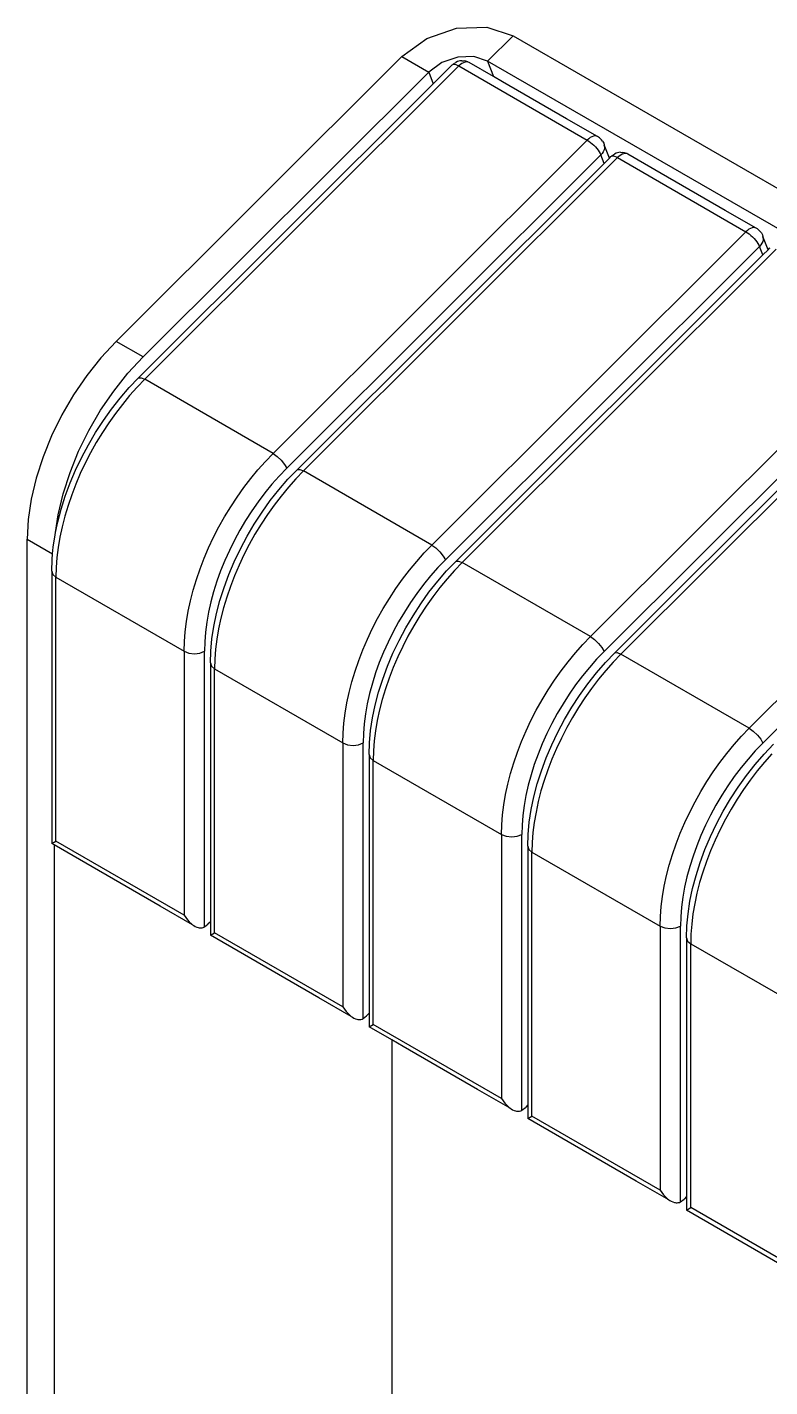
# Model space of a CAD drawing. Header units: millimetres. Extents: x 110 to 2490, y 92 to 3343.
# Drawn here: x 1705.9 to 1861.4, y 2009.4 to 2294.1 of the extents above; entities that cross this region are included whole.
import ezdxf

# ---------------------------------------------------------------- set-up
doc = ezdxf.new("R2010")
doc.units = ezdxf.units.MM

msp = doc.modelspace()

# ---------------------------------------------------------------- linework, layer by layer
for p, q in [((1789.58, 2291.79), (1795.85, 2293.94)), ((1795.85, 2293.94), (1802.2, 2294.13)), ((1802.2, 2294.13), (1807.66, 2292.33)), ((1807.66, 2292.33), (1802.34, 2287.03)), ((1807.66, 2292.33), (1901.7, 2238.04)), ((1784.34, 2288.01), (1789.58, 2291.79)), ((1784.34, 2288.01), (1724.53, 2228.34)), ((1784.34, 2288.01), (1790, 2284.74)), ((1792.77, 2286.74), (1790, 2284.74)), ((1796.09, 2287.88), (1792.77, 2286.74)), ((1795.03, 2286.32), (1795.16, 2286.46)), ((1795.16, 2286.46), (1795.67, 2286.75)), ((1796, 2286.94), (1795.67, 2286.75)), ((1796.55, 2287.06), (1796, 2286.94)), ((1799.45, 2287.98), (1796.09, 2287.88)), ((1796.93, 2287.12), (1796.55, 2287.06)), ((1796.97, 2286.53), (1796.64, 2286.29)), ((1796.93, 2287.12), (1797.43, 2287.09)), ((1797.3, 2286.7), (1796.97, 2286.53)), ((1797.63, 2286.82), (1797.3, 2286.7)), ((1797.8, 2287.02), (1797.43, 2287.09)), ((1797.94, 2286.86), (1797.63, 2286.82)), ((1798.22, 2286.87), (1797.8, 2287.02)), ((1798.23, 2286.84), (1797.94, 2286.86)), ((1798.23, 2286.84), (1798.22, 2286.87)), ((1798.49, 2286.75), (1798.23, 2286.84)), ((1803.59, 2283.78), (1798.49, 2286.75)), ((1802.34, 2287.03), (1799.45, 2287.98)), ((1802.34, 2287.03), (1803.59, 2283.78)), ((1896.39, 2232.73), (1802.34, 2287.03)), ((1730.19, 2225.07), (1790, 2284.74)), ((1730.54, 2220.39), (1796.32, 2286.01)), ((1790, 2284.74), (1790.95, 2282.27)), ((1790.95, 2282.27), (1794.9, 2286.22)), ((1794.9, 2286.22), (1795.03, 2286.32)), ((1795.03, 2286.32), (1795.21, 2286.37)), ((1795.21, 2286.37), (1795.43, 2286.36)), ((1795.43, 2286.36), (1795.7, 2286.29)), ((1795.7, 2286.29), (1795.99, 2286.17)), ((1795.99, 2286.17), (1796.32, 2286.01)), ((1796.64, 2286.29), (1796.32, 2286.01)), ((1796.32, 2286.01), (1823.19, 2270.49)), ((1805.44, 2282.71), (1803.59, 2283.78)), ((1790.95, 2282.27), (1729.25, 2220.7)), ((1818.88, 2274.95), (1805.44, 2282.71)), ((1825.36, 2271.24), (1818.88, 2274.95)), ((1823.19, 2270.49), (1757.41, 2204.87)), ((1823.51, 2270.78), (1823.19, 2270.49)), ((1823.19, 2270.49), (1823.53, 2270.28)), ((1823.84, 2271.01), (1823.51, 2270.78)), ((1823.53, 2270.28), (1823.88, 2270.02)), ((1824.17, 2271.19), (1823.84, 2271.01)), ((1823.88, 2270.02), (1824.23, 2269.73)), ((1824.5, 2271.3), (1824.17, 2271.19)), ((1824.23, 2269.73), (1824.57, 2269.41)), ((1824.81, 2271.35), (1824.5, 2271.3)), ((1824.57, 2269.41), (1824.9, 2269.08)), ((1825.1, 2271.33), (1824.81, 2271.35)), ((1825.36, 2271.24), (1825.1, 2271.33)), ((1825.58, 2271.08), (1825.36, 2271.24)), ((1825.76, 2270.96), (1825.58, 2271.08)), ((1825.97, 2270.77), (1825.76, 2270.96)), ((1826.21, 2270.53), (1825.97, 2270.77)), ((1826.42, 2270.25), (1826.21, 2270.53)), ((1826.42, 2270.25), (1826.65, 2269.83)), ((1826.65, 2269.83), (1826.77, 2269.5)), ((1827.83, 2266.73), (1826.77, 2269.5)), ((1826.77, 2269.5), (1826.77, 2269.42)), ((1826.82, 2269.15), (1826.77, 2269.42)), ((1760.26, 2201.76), (1826.03, 2267.38)), ((1763.77, 2201.2), (1829.55, 2266.82)), ((1824.9, 2269.08), (1825.2, 2268.73)), ((1825.2, 2268.73), (1825.47, 2268.37)), ((1825.47, 2268.37), (1825.7, 2268.03)), ((1825.7, 2268.03), (1825.89, 2267.69)), ((1825.89, 2267.69), (1826.03, 2267.38)), ((1826.32, 2267.71), (1826.03, 2267.38)), ((1826.71, 2265.62), (1826.03, 2267.38)), ((1826.54, 2268.06), (1826.32, 2267.71)), ((1826.71, 2268.42), (1826.54, 2268.06)), ((1826.8, 2268.79), (1826.71, 2268.42)), ((1826.71, 2265.62), (1827.83, 2266.73)), ((1826.82, 2269.15), (1826.8, 2268.79)), ((1827.83, 2266.73), (1828.13, 2267.03)), ((1828.13, 2267.03), (1828.26, 2267.13)), ((1828.26, 2267.13), (1828.4, 2267.27)), ((1828.26, 2267.13), (1828.44, 2267.18)), ((1828.4, 2267.27), (1828.91, 2267.57)), ((1828.44, 2267.18), (1828.67, 2267.17)), ((1828.67, 2267.17), (1828.93, 2267.1)), ((1829.24, 2267.75), (1828.91, 2267.57)), ((1828.93, 2267.1), (1829.23, 2266.99)), ((1829.23, 2266.99), (1829.55, 2266.82)), ((1829.79, 2267.88), (1829.24, 2267.75)), ((1829.87, 2267.11), (1829.55, 2266.82)), ((1829.55, 2266.82), (1856.42, 2251.3)), ((1830.16, 2267.93), (1829.79, 2267.88)), ((1830.2, 2267.34), (1829.87, 2267.11)), ((1830.16, 2267.93), (1830.66, 2267.9)), ((1830.53, 2267.52), (1830.2, 2267.34)), ((1830.86, 2267.63), (1830.53, 2267.52)), ((1831.03, 2267.83), (1830.66, 2267.9)), ((1831.17, 2267.67), (1830.86, 2267.63)), ((1831.45, 2267.68), (1831.03, 2267.83)), ((1831.46, 2267.65), (1831.17, 2267.67)), ((1831.46, 2267.65), (1831.45, 2267.68)), ((1831.72, 2267.56), (1831.46, 2267.65)), ((1838.68, 2263.52), (1831.72, 2267.56)), ((1826.71, 2265.62), (1762.49, 2201.51)), ((1852.11, 2255.76), (1838.68, 2263.52)), ((1858.59, 2252.05), (1852.11, 2255.76)), ((1856.42, 2251.3), (1790.64, 2185.68)), ((1856.74, 2251.59), (1856.42, 2251.3)), ((1856.42, 2251.3), (1856.76, 2251.09)), ((1857.07, 2251.83), (1856.74, 2251.59)), ((1856.76, 2251.09), (1857.11, 2250.83)), ((1857.4, 2252), (1857.07, 2251.83)), ((1857.11, 2250.83), (1857.46, 2250.54)), ((1857.73, 2252.11), (1857.4, 2252)), ((1857.46, 2250.54), (1857.81, 2250.23)), ((1858.04, 2252.16), (1857.73, 2252.11)), ((1857.81, 2250.23), (1858.13, 2249.89)), ((1858.33, 2252.14), (1858.04, 2252.16)), ((1858.13, 2249.89), (1858.43, 2249.54)), ((1858.59, 2252.05), (1858.33, 2252.14)), ((1858.43, 2249.54), (1858.71, 2249.19)), ((1858.82, 2251.9), (1858.59, 2252.05)), ((1859, 2251.77), (1858.82, 2251.9)), ((1859.2, 2251.58), (1859, 2251.77)), ((1859.44, 2251.34), (1859.2, 2251.58)), ((1859.66, 2251.06), (1859.44, 2251.34)), ((1859.66, 2251.06), (1859.88, 2250.64)), ((1859.88, 2250.64), (1860, 2250.31)), ((1860.03, 2249.6), (1859.94, 2249.23)), ((1861.07, 2247.54), (1860, 2250.31)), ((1860, 2250.31), (1860, 2250.23)), ((1860.05, 2249.96), (1860, 2250.23)), ((1860.05, 2249.96), (1860.03, 2249.6)), ((1793.49, 2182.58), (1859.27, 2248.2)), ((1797.01, 2182.01), (1862.78, 2247.63)), ((1858.71, 2249.19), (1858.94, 2248.84)), ((1858.94, 2248.84), (1859.13, 2248.51)), ((1859.13, 2248.51), (1859.27, 2248.2)), ((1859.55, 2248.52), (1859.27, 2248.2)), ((1859.95, 2246.43), (1859.27, 2248.2)), ((1859.78, 2248.87), (1859.55, 2248.52)), ((1859.94, 2249.23), (1859.78, 2248.87)), ((1859.95, 2246.43), (1861.07, 2247.54)), ((1861.07, 2247.54), (1861.37, 2247.85)), ((1861.37, 2247.85), (1861.5, 2247.95)), ((1859.95, 2246.43), (1795.72, 2182.32)), ((1889.65, 2232.12), (1823.88, 2166.5)), ((1724.53, 2228.34), (1721.36, 2224.92)), ((1730.19, 2225.07), (1724.53, 2228.34)), ((1826.72, 2163.39), (1892.5, 2229.01)), ((1893.18, 2227.24), (1828.95, 2163.14)), ((1830.24, 2162.82), (1896.02, 2228.44)), ((1721.36, 2224.92), (1718.39, 2221.18)), ((1727.02, 2221.65), (1730.19, 2225.07)), ((1718.39, 2221.18), (1715.65, 2217.17)), ((1724.04, 2217.91), (1727.02, 2221.65)), ((1725.41, 2216.47), (1727.3, 2218.65)), ((1727.3, 2218.65), (1729.25, 2220.7)), ((1728.93, 2218.72), (1727.37, 2216.97)), ((1730.54, 2220.39), (1728.93, 2218.72)), ((1729.25, 2220.7), (1729.78, 2220.71)), ((1729.78, 2220.71), (1730.54, 2220.39)), ((1757.41, 2204.87), (1730.54, 2220.39)), ((1715.65, 2217.17), (1713.18, 2212.95)), ((1721.3, 2213.9), (1724.04, 2217.91)), ((1723.6, 2214.17), (1725.41, 2216.47)), ((1727.37, 2216.97), (1725.86, 2215.13)), ((1713.18, 2212.95), (1711.03, 2208.59)), ((1718.84, 2209.69), (1721.3, 2213.9)), ((1721.87, 2211.77), (1723.6, 2214.17)), ((1724.4, 2213.23), (1722.99, 2211.25)), ((1725.86, 2215.13), (1724.4, 2213.23)), ((1922.89, 2212.93), (1857.11, 2147.31)), ((1716.69, 2205.32), (1718.84, 2209.69)), ((1720.25, 2209.27), (1721.87, 2211.77)), ((1722.99, 2211.25), (1721.66, 2209.22)), ((1859.96, 2144.2), (1925.73, 2209.82)), ((1711.03, 2208.59), (1709.23, 2204.15)), ((1717.33, 2204.06), (1718.73, 2206.7)), ((1718.73, 2206.7), (1720.25, 2209.27)), ((1720.39, 2207.13), (1719.19, 2205)), ((1721.66, 2209.22), (1720.39, 2207.13)), ((1709.23, 2204.15), (1707.8, 2199.69)), ((1714.89, 2200.88), (1716.69, 2205.32)), ((1716.05, 2201.39), (1717.33, 2204.06)), ((1719.19, 2205), (1718.08, 2202.83)), ((1755.8, 2203.21), (1757.41, 2204.87)), ((1757.41, 2204.87), (1758.28, 2204.26)), ((1758.28, 2204.26), (1759.12, 2203.45)), ((1714.91, 2198.68), (1716.05, 2201.39)), ((1718.08, 2202.83), (1717.04, 2200.64)), ((1752.73, 2199.62), (1754.24, 2201.45)), ((1754.24, 2201.45), (1755.8, 2203.21)), ((1760.26, 2201.76), (1758.69, 2200.14)), ((1759.12, 2203.45), (1759.82, 2202.58)), ((1759.82, 2202.58), (1760.26, 2201.76)), ((1760.53, 2199.46), (1762.49, 2201.51)), ((1763.77, 2201.2), (1762.17, 2199.53)), ((1762.49, 2201.51), (1763.02, 2201.52)), ((1763.02, 2201.52), (1763.77, 2201.2)), ((1790.64, 2185.68), (1763.77, 2201.2)), ((1707.8, 2199.69), (1706.76, 2195.29)), ((1713.45, 2196.43), (1714.89, 2200.88)), ((1713.9, 2195.95), (1714.91, 2198.68)), ((1716.1, 2198.42), (1715.24, 2196.2)), ((1717.04, 2200.64), (1716.1, 2198.42)), ((1751.27, 2197.71), (1752.73, 2199.62)), ((1757.18, 2198.43), (1755.71, 2196.63)), ((1758.69, 2200.14), (1757.18, 2198.43)), ((1758.64, 2197.28), (1760.53, 2199.46)), ((1762.17, 2199.53), (1760.61, 2197.78)), ((1706.76, 2195.29), (1706.13, 2191.01)), ((1712.42, 2192.02), (1713.45, 2196.43)), ((1713.04, 2193.23), (1713.9, 2195.95)), ((1715.24, 2196.2), (1714.48, 2193.96)), ((1748.53, 2193.7), (1749.86, 2195.74)), ((1749.86, 2195.74), (1751.27, 2197.71)), ((1755.71, 2196.63), (1754.3, 2194.76)), ((1756.83, 2194.98), (1758.64, 2197.28)), ((1759.09, 2195.95), (1757.63, 2194.04)), ((1760.61, 2197.78), (1759.09, 2195.95)), ((1712.33, 2190.52), (1713.04, 2193.23)), ((1714.48, 2193.96), (1713.81, 2191.74)), ((1747.26, 2191.62), (1748.53, 2193.7)), ((1752.95, 2192.82), (1751.66, 2190.83)), ((1754.3, 2194.76), (1752.95, 2192.82)), ((1753.48, 2190.08), (1755.11, 2192.58)), ((1755.11, 2192.58), (1756.83, 2194.98)), ((1757.63, 2194.04), (1756.23, 2192.06)), ((1706.13, 2191.01), (1705.92, 2186.9)), ((1711.87, 2188.32), (1712.42, 2192.02)), ((1711.87, 2188.32), (1712.33, 2190.52)), ((1713.81, 2191.74), (1713.24, 2189.53)), ((1746.06, 2189.49), (1747.26, 2191.62)), ((1751.66, 2190.83), (1750.45, 2188.78)), ((1751.96, 2187.51), (1753.48, 2190.08)), ((1754.89, 2190.03), (1753.62, 2187.94)), ((1756.23, 2192.06), (1754.89, 2190.03)), ((1705.92, 1728.04), (1705.92, 2186.9)), ((1705.92, 2186.9), (1711.24, 2183.83)), ((1711.37, 2185.22), (1711.77, 2187.85)), ((1711.77, 2187.85), (1711.87, 2188.32)), ((1712.77, 2187.34), (1712.4, 2185.18)), ((1713.24, 2189.53), (1712.77, 2187.34)), ((1743.91, 2185.12), (1744.95, 2187.32)), ((1744.95, 2187.32), (1746.06, 2189.49)), ((1750.45, 2188.78), (1749.32, 2186.69)), ((1750.56, 2184.88), (1751.96, 2187.51)), ((1753.62, 2187.94), (1752.43, 2185.81)), ((1711.24, 2183.83), (1711.37, 2185.22)), ((1712.4, 2185.18), (1712.14, 2183.05)), ((1742.97, 2182.91), (1743.91, 2185.12)), ((1748.27, 2184.57), (1747.3, 2182.42)), ((1749.32, 2186.69), (1748.27, 2184.57)), ((1749.29, 2182.2), (1750.56, 2184.88)), ((1752.43, 2185.81), (1751.31, 2183.64)), ((1787.48, 2182.27), (1789.04, 2184.02)), ((1789.04, 2184.02), (1790.64, 2185.68)), ((1790.64, 2185.68), (1791.51, 2185.07)), ((1791.51, 2185.07), (1792.36, 2184.27)), ((1792.36, 2184.27), (1793.05, 2183.39)), ((1711.05, 2180.18), (1711.13, 2182.66)), ((1711.13, 2182.66), (1711.24, 2183.83)), ((1712.14, 2183.05), (1711.98, 2180.98)), ((1742.11, 2180.68), (1742.97, 2182.91)), ((1747.3, 2182.42), (1746.43, 2180.26)), ((1748.14, 2179.49), (1749.29, 2182.2)), ((1750.28, 2181.45), (1749.33, 2179.23)), ((1751.31, 2183.64), (1750.28, 2181.45)), ((1785.96, 2180.43), (1787.48, 2182.27)), ((1793.49, 2182.58), (1791.93, 2180.95)), ((1793.05, 2183.39), (1793.49, 2182.58)), ((1793.76, 2180.28), (1795.72, 2182.32)), ((1797.01, 2182.01), (1795.4, 2180.34)), ((1795.72, 2182.32), (1796.25, 2182.34)), ((1796.25, 2182.34), (1797.01, 2182.01)), ((1823.88, 2166.5), (1797.01, 2182.01)), ((1711.05, 2180.18), (1711.28, 2179.51)), ((1711.05, 2180.18), (1711.05, 2136.88)), ((1711.28, 2179.51), (1711.93, 2178.95)), ((1711.98, 2180.98), (1711.93, 2178.95)), ((1711.93, 2178.95), (1738.8, 2163.44)), ((1711.93, 2123.67), (1711.93, 2178.95)), ((1740.68, 2176.23), (1741.35, 2178.45)), ((1741.35, 2178.45), (1742.11, 2180.68)), ((1746.43, 2180.26), (1745.65, 2178.09)), ((1747.14, 2176.76), (1748.14, 2179.49)), ((1749.33, 2179.23), (1748.47, 2177.01)), ((1783.1, 2176.55), (1784.5, 2178.52)), ((1784.5, 2178.52), (1785.96, 2180.43)), ((1790.41, 2179.24), (1788.94, 2177.44)), ((1791.93, 2180.95), (1790.41, 2179.24)), ((1791.88, 2178.09), (1793.76, 2180.28)), ((1793.84, 2178.59), (1792.33, 2176.76)), ((1795.4, 2180.34), (1793.84, 2178.59)), ((1740.11, 2174.01), (1740.68, 2176.23)), ((1744.96, 2175.92), (1744.38, 2173.76)), ((1745.65, 2178.09), (1744.96, 2175.92)), ((1746.28, 2174.04), (1747.14, 2176.76)), ((1748.47, 2177.01), (1747.71, 2174.78)), ((1781.76, 2174.51), (1783.1, 2176.55)), ((1787.53, 2175.57), (1786.18, 2173.64)), ((1788.94, 2177.44), (1787.53, 2175.57)), ((1788.34, 2173.39), (1790.06, 2175.79)), ((1790.06, 2175.79), (1791.88, 2178.09)), ((1792.33, 2176.76), (1790.86, 2174.85)), ((1739.64, 2171.82), (1740.11, 2174.01)), ((1744.38, 2173.76), (1743.9, 2171.62)), ((1745.56, 2171.33), (1746.28, 2174.04)), ((1747.04, 2172.55), (1746.47, 2170.34)), ((1747.71, 2174.78), (1747.04, 2172.55)), ((1780.49, 2172.43), (1781.76, 2174.51)), ((1786.18, 2173.64), (1784.9, 2171.64)), ((1786.72, 2170.89), (1788.34, 2173.39)), ((1789.46, 2172.88), (1788.12, 2170.84)), ((1790.86, 2174.85), (1789.46, 2172.88)), ((1739.01, 2167.54), (1739.27, 2169.66)), ((1739.27, 2169.66), (1739.64, 2171.82)), ((1743.9, 2171.62), (1743.53, 2169.51)), ((1745.01, 2168.66), (1745.56, 2171.33)), ((1746.47, 2170.34), (1746, 2168.15)), ((1778.18, 2168.13), (1779.3, 2170.3)), ((1779.3, 2170.3), (1780.49, 2172.43)), ((1784.9, 2171.64), (1783.69, 2169.59)), ((1785.2, 2168.32), (1786.72, 2170.89)), ((1788.12, 2170.84), (1786.86, 2168.75)), ((1738.85, 2165.46), (1739.01, 2167.54)), ((1743.26, 2167.44), (1743.1, 2165.41)), ((1743.53, 2169.51), (1743.26, 2167.44)), ((1744.61, 2166.03), (1745.01, 2168.66)), ((1746, 2168.15), (1745.64, 2165.99)), ((1777.15, 2165.94), (1778.18, 2168.13)), ((1782.55, 2167.5), (1781.5, 2165.38)), ((1783.69, 2169.59), (1782.55, 2167.5)), ((1783.8, 2165.69), (1785.2, 2168.32)), ((1786.86, 2168.75), (1785.66, 2166.62)), ((1738.8, 2163.44), (1738.85, 2165.46)), ((1743.1, 2165.41), (1743.04, 2163.44)), ((1744.36, 2163.47), (1744.61, 2166.03)), ((1745.64, 2165.99), (1745.37, 2163.87)), ((1776.2, 2163.72), (1777.15, 2165.94)), ((1781.5, 2165.38), (1780.54, 2163.23)), ((1782.52, 2163.01), (1783.8, 2165.69)), ((1784.55, 2164.46), (1783.51, 2162.26)), ((1785.66, 2166.62), (1784.55, 2164.46)), ((1820.71, 2163.08), (1822.27, 2164.83)), ((1822.27, 2164.83), (1823.88, 2166.5)), ((1823.88, 2166.5), (1824.74, 2165.88)), ((1824.74, 2165.88), (1825.59, 2165.08)), ((1825.59, 2165.08), (1826.29, 2164.2)), ((1826.29, 2164.2), (1826.72, 2163.39)), ((1738.8, 2163.44), (1739.77, 2163.06)), ((1738.8, 2163.44), (1738.8, 2108.15)), ((1739.77, 2163.06), (1740.92, 2162.93)), ((1740.92, 2162.93), (1742.07, 2163.06)), ((1742.07, 2163.06), (1743.04, 2163.44)), ((1743.04, 2105.71), (1743.04, 2163.44)), ((1744.28, 2160.99), (1744.36, 2163.47)), ((1745.22, 2161.79), (1745.16, 2159.76)), ((1745.37, 2163.87), (1745.22, 2161.79)), ((1774.58, 2159.26), (1775.34, 2161.49)), ((1775.34, 2161.49), (1776.2, 2163.72)), ((1780.54, 2163.23), (1779.66, 2161.07)), ((1781.38, 2160.3), (1782.52, 2163.01)), ((1783.51, 2162.26), (1782.56, 2160.05)), ((1817.73, 2159.34), (1819.2, 2161.24)), ((1819.2, 2161.24), (1820.71, 2163.08)), ((1825.16, 2161.77), (1823.65, 2160.05)), ((1826.72, 2163.39), (1825.16, 2161.77)), ((1827, 2161.09), (1828.95, 2163.14)), ((1828.64, 2161.16), (1827.07, 2159.4)), ((1830.24, 2162.82), (1828.64, 2161.16)), ((1828.95, 2163.14), (1829.48, 2163.15)), ((1829.48, 2163.15), (1830.24, 2162.82)), ((1857.11, 2147.31), (1830.24, 2162.82)), ((1744.28, 2160.99), (1744.51, 2160.32)), ((1744.28, 2160.99), (1744.28, 2117.69)), ((1744.51, 2160.32), (1745.16, 2159.76)), ((1745.16, 2159.76), (1772.03, 2144.25)), ((1745.16, 2104.48), (1745.16, 2159.76)), ((1773.91, 2157.04), (1774.58, 2159.26)), ((1778.88, 2158.9), (1778.2, 2156.73)), ((1779.66, 2161.07), (1778.88, 2158.9)), ((1780.37, 2157.57), (1781.38, 2160.3)), ((1782.56, 2160.05), (1781.71, 2157.82)), ((1816.33, 2157.36), (1817.73, 2159.34)), ((1823.65, 2160.05), (1822.18, 2158.26)), ((1823.3, 2156.61), (1825.11, 2158.91)), ((1825.11, 2158.91), (1827, 2161.09)), ((1827.07, 2159.4), (1825.56, 2157.57)), ((1773.34, 2154.83), (1773.91, 2157.04)), ((1778.2, 2156.73), (1777.62, 2154.57)), ((1779.51, 2154.85), (1780.37, 2157.57)), ((1780.94, 2155.59), (1780.28, 2153.36)), ((1781.71, 2157.82), (1780.94, 2155.59)), ((1815, 2155.33), (1816.33, 2157.36)), ((1820.76, 2156.39), (1819.41, 2154.45)), ((1822.18, 2158.26), (1820.76, 2156.39)), ((1821.58, 2154.2), (1823.3, 2156.61)), ((1824.1, 2155.66), (1822.7, 2153.69)), ((1825.56, 2157.57), (1824.1, 2155.66)), ((1772.51, 2150.47), (1772.87, 2152.64)), ((1772.87, 2152.64), (1773.34, 2154.83)), ((1777.62, 2154.57), (1777.14, 2152.43)), ((1778.8, 2152.14), (1779.51, 2154.85)), ((1780.28, 2153.36), (1779.71, 2151.15)), ((1812.53, 2151.11), (1813.73, 2153.24)), ((1813.73, 2153.24), (1815, 2155.33)), ((1819.41, 2154.45), (1818.13, 2152.45)), ((1819.95, 2151.71), (1821.58, 2154.2)), ((1822.7, 2153.69), (1821.36, 2151.65)), ((1772.24, 2148.35), (1772.51, 2150.47)), ((1776.76, 2150.32), (1776.49, 2148.25)), ((1777.14, 2152.43), (1776.76, 2150.32)), ((1778.24, 2149.47), (1778.8, 2152.14)), ((1779.71, 2151.15), (1779.24, 2148.96)), ((1811.42, 2148.94), (1812.53, 2151.11)), ((1816.92, 2150.41), (1815.79, 2148.32)), ((1818.13, 2152.45), (1816.92, 2150.41)), ((1818.43, 2149.14), (1819.95, 2151.71)), ((1821.36, 2151.65), (1820.09, 2149.57)), ((1772.09, 2146.27), (1772.24, 2148.35)), ((1776.49, 2148.25), (1776.33, 2146.22)), ((1777.84, 2146.85), (1778.24, 2149.47)), ((1779.24, 2148.96), (1778.87, 2146.8)), ((1810.38, 2146.75), (1811.42, 2148.94)), ((1815.79, 2148.32), (1814.73, 2146.19)), ((1817.03, 2146.5), (1818.43, 2149.14)), ((1818.9, 2147.44), (1817.78, 2145.27)), ((1820.09, 2149.57), (1818.9, 2147.44)), ((1855.51, 2145.64), (1857.11, 2147.31)), ((1857.11, 2147.31), (1857.98, 2146.7)), ((1772.03, 2144.25), (1772.09, 2146.27)), ((1772.03, 2144.25), (1773.01, 2143.87)), ((1772.03, 2144.25), (1772.03, 2088.97)), ((1775.3, 2143.87), (1776.28, 2144.25)), ((1776.33, 2146.22), (1776.28, 2144.25)), ((1776.28, 2086.52), (1776.28, 2144.25)), ((1777.52, 2141.8), (1777.6, 2144.28)), ((1777.6, 2144.28), (1777.84, 2146.85)), ((1778.61, 2144.68), (1778.45, 2142.6)), ((1778.87, 2146.8), (1778.61, 2144.68)), ((1808.58, 2142.31), (1809.43, 2144.53)), ((1809.43, 2144.53), (1810.38, 2146.75)), ((1813.77, 2144.05), (1812.9, 2141.88)), ((1814.73, 2146.19), (1813.77, 2144.05)), ((1815.75, 2143.82), (1817.03, 2146.5)), ((1817.78, 2145.27), (1816.75, 2143.07)), ((1853.94, 2143.89), (1855.51, 2145.64)), ((1857.98, 2146.7), (1858.82, 2145.89)), ((1859.96, 2144.2), (1858.4, 2142.58)), ((1858.82, 2145.89), (1859.52, 2145.02)), ((1859.52, 2145.02), (1859.96, 2144.2)), ((1773.01, 2143.87), (1774.15, 2143.74)), ((1774.15, 2143.74), (1775.3, 2143.87)), ((1777.52, 2141.8), (1777.75, 2141.14)), ((1777.52, 2141.8), (1777.52, 2098.5)), ((1778.45, 2142.6), (1778.4, 2140.58)), ((1807.81, 2140.08), (1808.58, 2142.31)), ((1812.9, 2141.88), (1812.12, 2139.71)), ((1814.61, 2141.11), (1815.75, 2143.82)), ((1816.75, 2143.07), (1815.8, 2140.86)), ((1850.97, 2140.15), (1852.43, 2142.06)), ((1852.43, 2142.06), (1853.94, 2143.89)), ((1858.4, 2142.58), (1856.88, 2140.86)), ((1858.34, 2139.72), (1860.23, 2141.9)), ((1860.23, 2141.9), (1862.19, 2143.95)), ((1861.87, 2141.97), (1860.31, 2140.22)), ((1777.75, 2141.14), (1778.4, 2140.58)), ((1778.4, 2140.58), (1805.27, 2125.06)), ((1778.4, 2085.29), (1778.4, 2140.58)), ((1807.15, 2137.85), (1807.81, 2140.08)), ((1812.12, 2139.71), (1811.43, 2137.54)), ((1812.74, 2135.66), (1813.6, 2138.39)), ((1813.6, 2138.39), (1814.61, 2141.11)), ((1814.94, 2138.63), (1814.18, 2136.4)), ((1815.8, 2140.86), (1814.94, 2138.63)), ((1849.57, 2138.17), (1850.97, 2140.15)), ((1855.41, 2139.07), (1854, 2137.2)), ((1856.88, 2140.86), (1855.41, 2139.07)), ((1856.53, 2137.42), (1858.34, 2139.72)), ((1858.79, 2138.38), (1857.33, 2136.47)), ((1860.31, 2140.22), (1858.79, 2138.38)), ((1711.05, 2136.88), (1711.07, 2123.17)), ((1806.11, 2133.45), (1806.58, 2135.64)), ((1806.58, 2135.64), (1807.15, 2137.85)), ((1811.43, 2137.54), (1810.85, 2135.38)), ((1812.03, 2132.96), (1812.74, 2135.66)), ((1814.18, 2136.4), (1813.51, 2134.18)), ((1846.96, 2134.05), (1848.23, 2136.14)), ((1848.23, 2136.14), (1849.57, 2138.17)), ((1854, 2137.2), (1852.65, 2135.26)), ((1854.81, 2135.01), (1856.53, 2137.42)), ((1857.33, 2136.47), (1855.93, 2134.5)), ((1805.74, 2131.29), (1806.11, 2133.45)), ((1810.37, 2133.24), (1809.99, 2131.13)), ((1810.85, 2135.38), (1810.37, 2133.24)), ((1811.47, 2130.28), (1812.03, 2132.96)), ((1813.51, 2134.18), (1812.94, 2131.96)), ((1845.77, 2131.92), (1846.96, 2134.05)), ((1851.36, 2133.27), (1850.15, 2131.22)), ((1852.65, 2135.26), (1851.36, 2133.27)), ((1853.18, 2132.52), (1854.81, 2135.01)), ((1855.93, 2134.5), (1854.59, 2132.47)), ((1805.48, 2129.16), (1805.74, 2131.29)), ((1809.99, 2131.13), (1809.73, 2129.06)), ((1811.07, 2127.66), (1811.47, 2130.28)), ((1812.94, 2131.96), (1812.47, 2129.77)), ((1844.65, 2129.76), (1845.77, 2131.92)), ((1850.15, 2131.22), (1849.02, 2129.13)), ((1850.27, 2127.31), (1851.67, 2129.95)), ((1851.67, 2129.95), (1853.18, 2132.52)), ((1853.32, 2130.38), (1852.13, 2128.25)), ((1854.59, 2132.47), (1853.32, 2130.38)), ((1805.27, 2125.06), (1805.32, 2127.09)), ((1805.32, 2127.09), (1805.48, 2129.16)), ((1809.56, 2127.03), (1809.51, 2125.06)), ((1809.73, 2129.06), (1809.56, 2127.03)), ((1810.83, 2125.1), (1811.07, 2127.66)), ((1812.1, 2127.61), (1811.84, 2125.49)), ((1812.47, 2129.77), (1812.1, 2127.61)), ((1842.67, 2125.35), (1843.62, 2127.56)), ((1843.62, 2127.56), (1844.65, 2129.76)), ((1847.97, 2127.01), (1847, 2124.86)), ((1849.02, 2129.13), (1847.97, 2127.01)), ((1848.99, 2124.63), (1850.27, 2127.31)), ((1852.13, 2128.25), (1851.01, 2126.08)), ((1805.27, 2125.06), (1806.24, 2124.69)), ((1805.27, 2125.06), (1805.27, 2069.78)), ((1806.24, 2124.69), (1807.39, 2124.55)), ((1807.39, 2124.55), (1808.54, 2124.69)), ((1808.54, 2124.69), (1809.51, 2125.06)), ((1809.51, 2067.33), (1809.51, 2125.06)), ((1810.75, 2122.61), (1810.83, 2125.1)), ((1811.84, 2125.49), (1811.68, 2123.41)), ((1841.81, 2123.12), (1842.67, 2125.35)), ((1847, 2124.86), (1846.13, 2122.69)), ((1847.84, 2121.92), (1848.99, 2124.63)), ((1851.01, 2126.08), (1849.98, 2123.89)), ((1711.07, 2123.17), (1711.93, 2123.67)), ((1711.58, 2122.88), (1711.07, 2123.17)), ((1711.58, 2122.88), (1711.58, 1724.77)), ((1718.21, 2119.03), (1711.58, 2122.88)), ((1738.8, 2108.15), (1711.93, 2123.67)), ((1810.75, 2122.61), (1810.98, 2121.95)), ((1810.75, 2122.61), (1810.75, 2079.31)), ((1810.98, 2121.95), (1811.63, 2121.39)), ((1811.68, 2123.41), (1811.63, 2121.39)), ((1811.63, 2121.39), (1838.5, 2105.87)), ((1811.63, 2066.1), (1811.63, 2121.39)), ((1841.05, 2120.89), (1841.81, 2123.12)), ((1846.13, 2122.69), (1845.35, 2120.52)), ((1846.84, 2119.2), (1847.84, 2121.92)), ((1849.03, 2121.67), (1848.18, 2119.44)), ((1849.98, 2123.89), (1849.03, 2121.67)), ((1733.76, 2110.05), (1718.21, 2119.03)), ((1839.81, 2116.45), (1840.38, 2118.66)), ((1840.38, 2118.66), (1841.05, 2120.89)), ((1845.35, 2120.52), (1844.67, 2118.35)), ((1845.98, 2116.48), (1846.84, 2119.2)), ((1848.18, 2119.44), (1847.41, 2117.21)), ((1744.28, 2117.69), (1744.3, 2106.81)), ((1839.34, 2114.26), (1839.81, 2116.45)), ((1844.08, 2116.19), (1843.6, 2114.06)), ((1844.67, 2118.35), (1844.08, 2116.19)), ((1845.27, 2113.77), (1845.98, 2116.48)), ((1847.41, 2117.21), (1846.74, 2114.99)), ((1838.97, 2112.1), (1839.34, 2114.26)), ((1843.6, 2114.06), (1843.23, 2111.95)), ((1844.71, 2111.1), (1845.27, 2113.77)), ((1846.17, 2112.78), (1845.71, 2110.59)), ((1846.74, 2114.99), (1846.17, 2112.78)), ((1740.56, 2106.15), (1733.76, 2110.05)), ((1838.55, 2107.9), (1838.71, 2109.98)), ((1838.71, 2109.98), (1838.97, 2112.1)), ((1842.96, 2109.87), (1842.8, 2107.85)), ((1843.23, 2111.95), (1842.96, 2109.87)), ((1844.31, 2108.47), (1844.71, 2111.1)), ((1845.71, 2110.59), (1845.34, 2108.43)), ((1738.8, 2108.15), (1739.11, 2107.66)), ((1739.11, 2107.66), (1739.47, 2107.19)), ((1739.47, 2107.19), (1739.86, 2106.75)), ((1838.5, 2105.87), (1838.55, 2107.9)), ((1842.8, 2107.85), (1842.74, 2105.87)), ((1844.07, 2105.91), (1844.31, 2108.47)), ((1845.34, 2108.43), (1845.08, 2106.3)), ((1739.86, 2106.75), (1740.31, 2106.34)), ((1740.31, 2106.34), (1740.56, 2106.15)), ((1740.56, 2106.15), (1740.82, 2105.98)), ((1740.82, 2105.98), (1741.1, 2105.82)), ((1741.1, 2105.82), (1741.41, 2105.68)), ((1741.41, 2105.68), (1741.75, 2105.57)), ((1741.75, 2105.57), (1741.93, 2105.53)), ((1741.93, 2105.53), (1742.13, 2105.51)), ((1742.13, 2105.51), (1742.34, 2105.51)), ((1742.34, 2105.51), (1742.56, 2105.53)), ((1742.56, 2105.53), (1742.8, 2105.6)), ((1742.8, 2105.6), (1743.04, 2105.71)), ((1743.04, 2105.71), (1743.77, 2106.27)), ((1744.3, 2106.81), (1743.77, 2106.27)), ((1744.3, 2106.81), (1744.31, 2103.99)), ((1744.31, 2103.99), (1745.16, 2104.48)), ((1772.03, 2088.97), (1745.16, 2104.48)), ((1838.5, 2105.87), (1839.47, 2105.5)), ((1838.5, 2105.87), (1838.5, 2050.59)), ((1839.47, 2105.5), (1840.62, 2105.37)), ((1840.62, 2105.37), (1841.77, 2105.5)), ((1841.77, 2105.5), (1842.74, 2105.87)), ((1842.74, 2048.14), (1842.74, 2105.87)), ((1843.99, 2103.42), (1844.07, 2105.91)), ((1844.92, 2104.22), (1844.86, 2102.2)), ((1845.08, 2106.3), (1844.92, 2104.22)), ((1751.44, 2099.84), (1744.31, 2103.99)), ((1843.99, 2103.42), (1844.21, 2102.76)), ((1843.99, 2103.42), (1843.99, 2060.13)), ((1844.21, 2102.76), (1844.86, 2102.2)), ((1844.86, 2102.2), (1871.73, 2086.69)), ((1844.86, 2046.92), (1844.86, 2102.2)), ((1767, 2090.86), (1751.44, 2099.84)), ((1777.52, 2098.5), (1777.54, 2087.62)), ((1773.79, 2086.96), (1767, 2090.86)), ((1772.03, 2088.97), (1772.35, 2088.47)), ((1772.35, 2088.47), (1772.7, 2088)), ((1772.7, 2088), (1773.1, 2087.56)), ((1773.1, 2087.56), (1773.55, 2087.15)), ((1773.55, 2087.15), (1773.79, 2086.96)), ((1776.28, 2086.52), (1777, 2087.08)), ((1777.54, 2087.62), (1777, 2087.08)), ((1777.54, 2087.62), (1777.54, 2084.8)), ((1773.79, 2086.96), (1774.05, 2086.79)), ((1774.05, 2086.79), (1774.34, 2086.63)), ((1774.34, 2086.63), (1774.64, 2086.49)), ((1774.64, 2086.49), (1774.98, 2086.38)), ((1774.98, 2086.38), (1775.16, 2086.35)), ((1775.16, 2086.35), (1775.36, 2086.32)), ((1775.36, 2086.32), (1775.57, 2086.32)), ((1775.57, 2086.32), (1775.8, 2086.34)), ((1775.8, 2086.34), (1776.04, 2086.41)), ((1776.04, 2086.41), (1776.28, 2086.52)), ((1777.54, 2084.8), (1778.4, 2085.29)), ((1782.29, 2082.06), (1777.54, 2084.8)), ((1805.27, 2069.78), (1778.4, 2085.29)), ((1782.29, 2082.06), (1782.29, 1683.21)), ((1784.68, 2080.65), (1782.29, 2082.06)), ((1800.23, 2071.67), (1784.68, 2080.65)), ((1810.75, 2079.31), (1810.77, 2068.43)), ((1807.03, 2067.77), (1800.23, 2071.67)), ((1805.27, 2069.78), (1805.58, 2069.28)), ((1805.58, 2069.28), (1805.93, 2068.81)), ((1805.93, 2068.81), (1806.33, 2068.37)), ((1806.33, 2068.37), (1806.78, 2067.96)), ((1806.78, 2067.96), (1807.03, 2067.77)), ((1807.03, 2067.77), (1807.29, 2067.6)), ((1807.29, 2067.6), (1807.57, 2067.44)), ((1807.57, 2067.44), (1807.88, 2067.3)), ((1807.88, 2067.3), (1808.21, 2067.2)), ((1808.21, 2067.2), (1808.4, 2067.16)), ((1808.4, 2067.16), (1808.59, 2067.14)), ((1808.81, 2067.13), (1809.03, 2067.16)), ((1809.03, 2067.16), (1809.27, 2067.22)), ((1809.27, 2067.22), (1809.51, 2067.33)), ((1809.51, 2067.33), (1810.24, 2067.9)), ((1810.77, 2068.43), (1810.24, 2067.9)), ((1810.77, 2068.43), (1810.77, 2065.61)), ((1808.59, 2067.14), (1808.81, 2067.13)), ((1810.77, 2065.61), (1811.63, 2066.1)), ((1817.91, 2061.47), (1810.77, 2065.61)), ((1838.5, 2050.59), (1811.63, 2066.1)), ((1833.47, 2052.48), (1817.91, 2061.47)), ((1843.99, 2060.13), (1844, 2049.24)), ((1840.26, 2048.59), (1833.47, 2052.48)), ((1838.5, 2050.59), (1838.81, 2050.1)), ((1838.81, 2050.1), (1839.17, 2049.63)), ((1839.17, 2049.63), (1839.57, 2049.18)), ((1839.57, 2049.18), (1840.01, 2048.78)), ((1840.01, 2048.78), (1840.26, 2048.59)), ((1840.26, 2048.59), (1840.52, 2048.41)), ((1840.52, 2048.41), (1840.8, 2048.25)), ((1840.8, 2048.25), (1841.11, 2048.12)), ((1841.11, 2048.12), (1841.45, 2048.01)), ((1841.45, 2048.01), (1841.63, 2047.97)), ((1841.63, 2047.97), (1841.83, 2047.95)), ((1841.83, 2047.95), (1842.04, 2047.94)), ((1842.04, 2047.94), (1842.27, 2047.97)), ((1842.27, 2047.97), (1842.5, 2048.03)), ((1842.5, 2048.03), (1842.74, 2048.14)), ((1842.74, 2048.14), (1843.47, 2048.71)), ((1844, 2049.24), (1843.47, 2048.71)), ((1844, 2049.24), (1844.01, 2046.42)), ((1844.01, 2046.42), (1844.86, 2046.92)), ((1851.14, 2042.28), (1844.01, 2046.42)), ((1871.73, 2031.4), (1844.86, 2046.92)), ((1866.7, 2033.3), (1851.14, 2042.28))]:
    msp.add_line(p, q)

doc.saveas('drawing.dxf')
